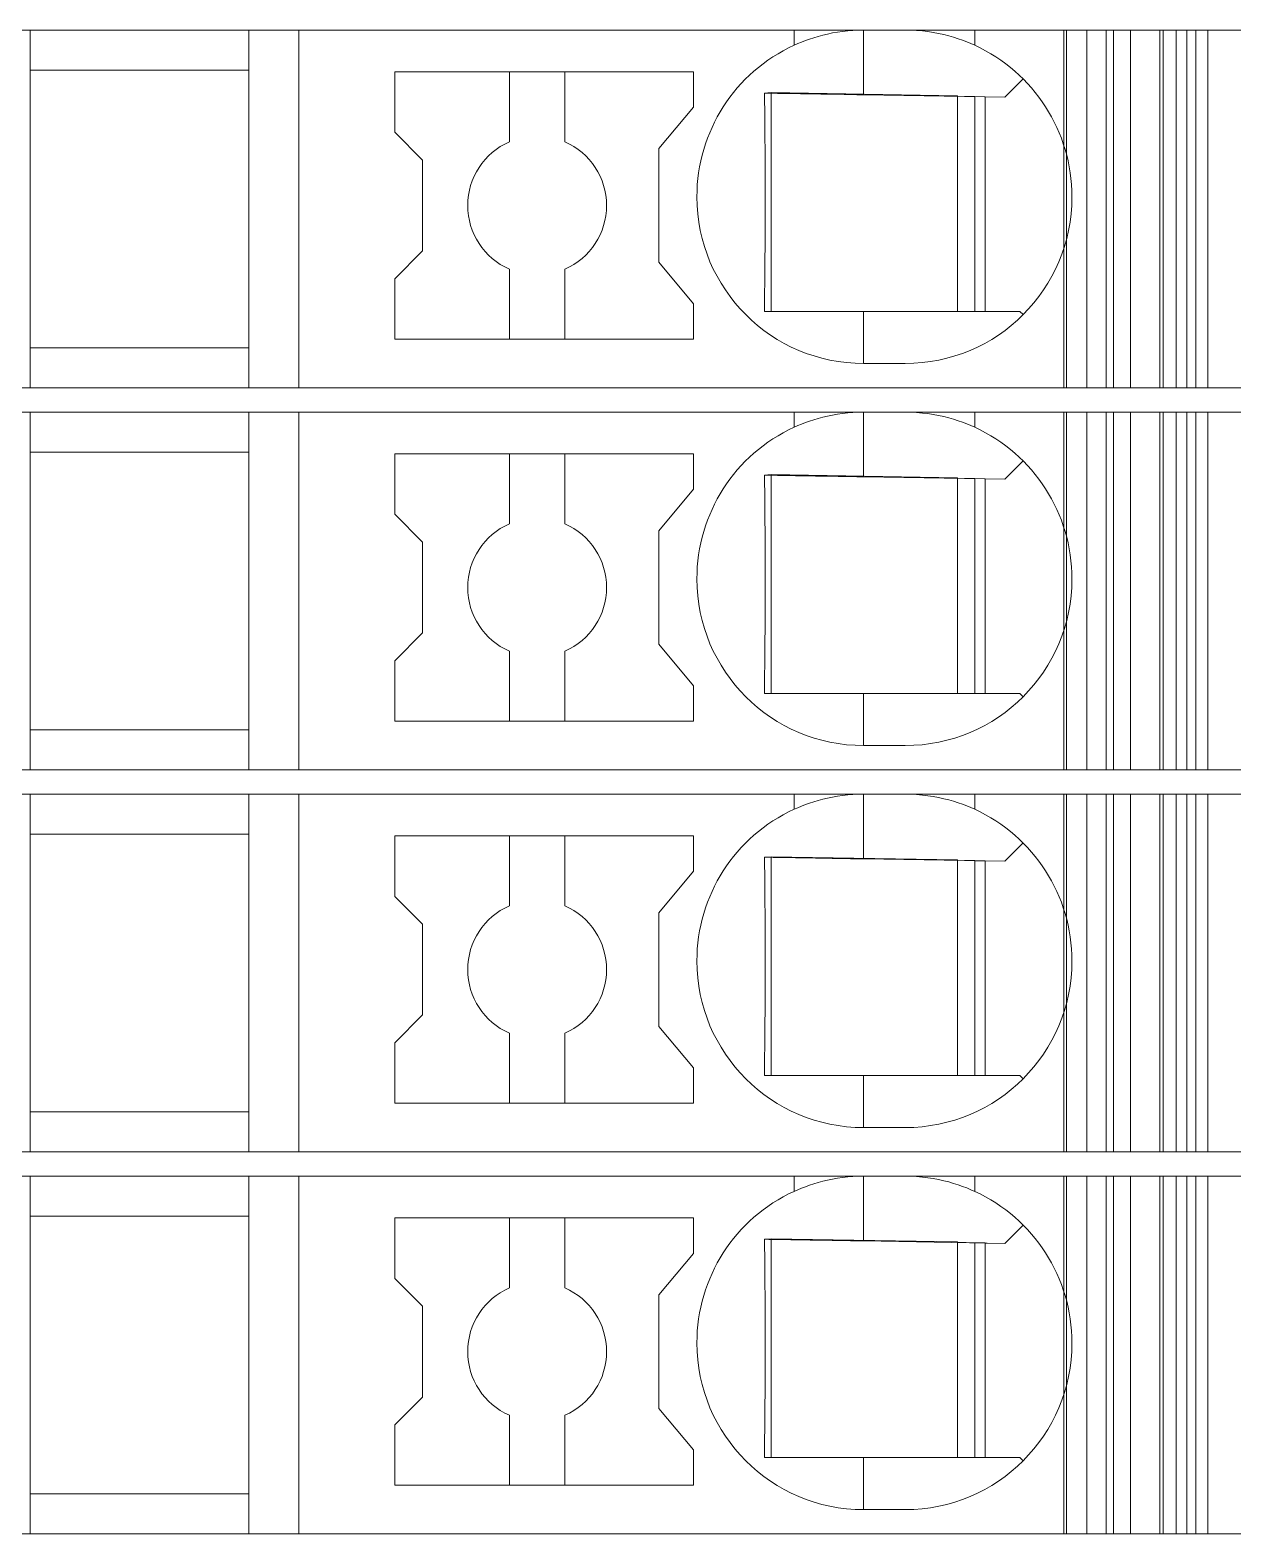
# Model space of a CAD drawing. Header units: millimetres. Extents: x 0 to 1680, y 0 to 1188.
# Drawn here: x 910.05 to 927.37, y 389.85 to 411.5 of the extents above; entities that cross this region are included whole.
import ezdxf
from ezdxf.enums import TextEntityAlignment as Align

# ---------------------------------------------------------------- set-up
doc = ezdxf.new("R2010")
doc.units = ezdxf.units.MM
for name, color, linetype, lineweight in [('EPLAN309', 5, 'Continuous', 5), ('EPLAN493', 5, 'Continuous', 5), ('MAIN-1', 7, 'Continuous', 5), ('MAIN-2', 7, 'Continuous', 5)]:
    doc.layers.add(name, color=color, linetype=linetype, lineweight=lineweight)
doc.styles.add('Tahoma', font='')
doc.styles.get('Tahoma').set_extended_font_data('Tahoma')

# ---------------------------------------------------------------- blocks, each defined once
blk = doc.blocks.new('EPLSYM_LibrarySPECIAL_Symbol12_Variant0_Placement8')
at = {"layer": 'EPLAN309', "lineweight": 13, "ltscale": 16}
blk.add_lwpolyline([(0, -5.15), (68.15, -5.15), (68.15, 0), (0, 0)], close=True, dxfattribs=at)
at = {"layer": 'EPLAN493', "color": 5, "style": 'Tahoma'}
blk.add_attdef('17_20450', text='', height=2.3478, dxfattribs=at).set_placement((0, -21.83478), align=Align.MIDDLE_RIGHT)
blk = doc.blocks.new('EPLSYM_LibrarySPECIAL_Symbol12_Variant0_Placement8_1')
at = {"layer": 'EPLAN309', "lineweight": 13, "ltscale": 16}
blk.add_lwpolyline([(0, -5.15), (68.15, -5.15), (68.15, 0), (0, 0)], close=True, dxfattribs=at)
at = {"layer": 'EPLAN493', "color": 5, "style": 'Tahoma'}
blk.add_attdef('17_20450', text='', height=2.3478, dxfattribs=at).set_placement((0, -21.83478), align=Align.MIDDLE_RIGHT)
blk = doc.blocks.new('EPLSYM_LibrarySPECIAL_Symbol12_Variant0_Placement8_2')
at = {"layer": 'EPLAN309', "lineweight": 13, "ltscale": 16}
blk.add_lwpolyline([(0, -5.15), (68.15, -5.15), (68.15, 0), (0, 0)], close=True, dxfattribs=at)
at = {"layer": 'EPLAN493', "color": 5, "style": 'Tahoma'}
blk.add_attdef('17_20450', text='', height=2.3478, dxfattribs=at).set_placement((0, -21.83478), align=Align.MIDDLE_RIGHT)
blk = doc.blocks.new('EPLSYM_LibrarySPECIAL_Symbol12_Variant0_Placement8_30')
at = {"layer": 'EPLAN309', "lineweight": 13, "ltscale": 16}
blk.add_lwpolyline([(0, -5.15), (68.15, -5.15), (68.15, 0), (0, 0)], close=True, dxfattribs=at)
at = {"layer": 'EPLAN493', "color": 5, "style": 'Tahoma'}
blk.add_attdef('17_20450', text='', height=2.3478, dxfattribs=at).set_placement((0, -21.83478), align=Align.MIDDLE_RIGHT)

msp = doc.modelspace()

# ---------------------------------------------------------------- linework, layer by layer
at = {"layer": 'MAIN-1'}
for p, q in [((910.05, 411.5), (913.2, 411.5)), ((910.05, 411.5), (910.05, 406.35)), ((913.919, 411.5), (913.2, 411.5)), ((913.2, 406.35), (913.2, 411.5)), ((921.05, 411.5), (913.919, 411.5)), ((913.919, 411.5), (913.919, 406.35)), ((921.05, 411.5), (922.05, 411.5)), ((921.05, 411.282), (921.05, 411.5)), ((921.272, 411.37), (921.213, 411.349)), ((921.333, 411.39), (921.272, 411.37)), ((921.397, 411.409), (921.333, 411.39)), ((921.463, 411.427), (921.397, 411.409)), ((921.531, 411.443), (921.463, 411.427)), ((921.601, 411.458), (921.531, 411.443)), ((921.673, 411.47), (921.601, 411.458)), ((921.746, 411.481), (921.673, 411.47)), ((921.821, 411.489), (921.746, 411.481)), ((921.897, 411.495), (921.821, 411.489)), ((921.973, 411.499), (921.897, 411.495)), ((922.05, 411.5), (921.973, 411.499)), ((922.05, 410.568), (922.05, 411.5)), ((922.05, 411.5), (922.65, 411.5)), ((922.65, 411.5), (922.732, 411.499)), ((923.65, 411.5), (922.65, 411.5)), ((922.732, 411.499), (922.814, 411.494)), ((922.814, 411.494), (922.896, 411.487)), ((922.896, 411.487), (922.975, 411.478)), ((922.975, 411.478), (923.053, 411.466)), ((923.053, 411.466), (923.13, 411.452)), ((923.13, 411.452), (923.204, 411.435)), ((923.204, 411.435), (923.275, 411.417)), ((923.275, 411.417), (923.345, 411.397)), ((923.345, 411.397), (923.411, 411.376)), ((923.411, 411.376), (923.475, 411.354)), ((923.475, 411.354), (923.536, 411.331)), ((923.65, 411.5), (926.704, 411.5)), ((923.65, 411.282), (923.65, 411.5)), ((926.832, 411.5), (926.704, 411.5)), ((926.704, 406.35), (926.704, 411.5)), ((926.832, 411.5), (927.367, 411.5)), ((926.832, 406.35), (926.832, 411.5)), ((921.102, 411.305), (921.05, 411.282)), ((921.156, 411.327), (921.102, 411.305)), ((921.213, 411.349), (921.156, 411.327)), ((923.536, 411.331), (923.594, 411.306)), ((923.594, 411.306), (923.65, 411.282)), ((910.05, 410.925), (913.2, 410.925)), ((915.3, 410.9), (915.3, 410.029)), ((915.3, 410.9), (919.6, 410.9)), ((916.95, 410.9), (916.95, 409.892)), ((917.75, 409.892), (917.75, 410.9)), ((919.6, 410.389), (919.6, 410.9)), ((924.083, 410.533), (924.347, 410.797)), ((920.624, 410.592), (920.625, 410.522)), ((920.685, 410.591), (920.624, 410.592)), ((920.625, 410.522), (920.625, 410.45)), ((920.746, 410.59), (920.685, 410.591)), ((920.721, 410.591), (920.721, 407.45)), ((920.809, 410.589), (920.746, 410.59)), ((920.873, 410.588), (920.809, 410.589)), ((920.937, 410.587), (920.873, 410.588)), ((921.003, 410.586), (920.937, 410.587)), ((921.071, 410.585), (921.003, 410.586)), ((921.14, 410.584), (921.071, 410.585)), ((921.21, 410.582), (921.14, 410.584)), ((921.283, 410.581), (921.21, 410.582)), ((921.358, 410.58), (921.283, 410.581)), ((921.435, 410.579), (921.358, 410.58)), ((921.514, 410.577), (921.435, 410.579)), ((921.597, 410.576), (921.514, 410.577)), ((921.682, 410.575), (921.597, 410.576)), ((921.771, 410.573), (921.682, 410.575)), ((921.862, 410.571), (921.771, 410.573)), ((921.955, 410.57), (921.862, 410.571)), ((922.05, 410.568), (921.955, 410.57)), ((922.05, 410.568), (924.083, 410.533)), ((923.4, 410.545), (923.4, 407.45)), ((923.65, 407.45), (923.65, 410.54)), ((923.8, 410.538), (923.8, 407.45)), ((919.1, 409.793), (919.6, 410.389)), ((920.625, 410.45), (920.626, 410.377)), ((920.626, 410.377), (920.627, 410.303)), ((920.627, 410.303), (920.628, 410.227)), ((920.628, 410.227), (920.628, 410.149)), ((920.628, 410.149), (920.629, 410.07)), ((920.629, 410.07), (920.63, 409.988)), ((915.7, 409.629), (915.3, 410.029)), ((920.63, 409.988), (920.63, 409.904)), ((920.63, 409.904), (920.631, 409.817)), ((915.7, 409.629), (915.7, 408.321)), ((919.1, 409.793), (919.1, 408.157)), ((920.631, 409.817), (920.631, 409.726)), ((920.631, 409.726), (920.632, 409.632)), ((920.632, 409.632), (920.633, 409.534)), ((920.633, 409.534), (920.633, 409.431)), ((920.633, 409.431), (920.633, 409.324)), ((920.633, 409.324), (920.633, 409.213)), ((920.633, 409.213), (920.634, 409.1)), ((920.634, 409.1), (920.633, 408.979)), ((920.633, 408.979), (920.633, 408.861)), ((920.633, 408.861), (920.633, 408.747)), ((920.633, 408.747), (920.632, 408.638)), ((920.632, 408.638), (920.632, 408.534)), ((915.7, 408.321), (915.3, 407.921)), ((920.631, 408.339), (920.63, 408.248)), ((920.632, 408.534), (920.631, 408.434)), ((920.631, 408.434), (920.631, 408.339)), ((919.1, 408.157), (919.6, 407.561)), ((920.629, 408.159), (920.628, 408.073)), ((920.63, 408.248), (920.629, 408.159)), ((915.3, 407.921), (915.3, 407.05)), ((916.95, 408.058), (916.95, 407.05)), ((917.75, 408.058), (917.75, 407.05)), ((920.627, 407.908), (920.626, 407.829)), ((920.628, 407.99), (920.627, 407.908)), ((920.628, 408.073), (920.628, 407.99)), ((920.625, 407.75), (920.624, 407.674)), ((920.624, 407.674), (920.624, 407.598)), ((920.626, 407.829), (920.625, 407.75)), ((919.6, 407.05), (919.6, 407.561)), ((920.623, 407.524), (920.622, 407.45)), ((920.624, 407.598), (920.623, 407.524)), ((920.622, 407.45), (920.683, 407.45)), ((920.683, 407.45), (920.746, 407.45)), ((920.746, 407.45), (920.809, 407.45)), ((920.809, 407.45), (920.873, 407.45)), ((920.873, 407.45), (920.939, 407.45)), ((920.939, 407.45), (921.005, 407.45)), ((921.005, 407.45), (921.074, 407.45)), ((921.074, 407.45), (921.144, 407.45)), ((921.144, 407.45), (921.215, 407.45)), ((921.215, 407.45), (921.289, 407.45)), ((921.289, 407.45), (921.364, 407.45)), ((921.364, 407.45), (921.442, 407.45)), ((921.442, 407.45), (921.522, 407.45)), ((921.522, 407.45), (921.605, 407.45)), ((921.605, 407.45), (921.69, 407.45)), ((921.69, 407.45), (921.778, 407.45)), ((921.778, 407.45), (921.867, 407.45)), ((921.867, 407.45), (921.958, 407.45)), ((921.958, 407.45), (922.05, 407.45)), ((922.05, 407.45), (924.3, 407.45)), ((922.05, 407.45), (922.05, 406.7)), ((924.347, 407.403), (924.3, 407.45)), ((919.6, 407.05), (915.3, 407.05)), ((910.05, 406.925), (913.2, 406.925)), ((922.65, 406.7), (922.05, 406.7)), ((910.05, 406.35), (913.2, 406.35)), ((913.919, 406.35), (913.2, 406.35)), ((913.919, 406.35), (926.704, 406.35)), ((925.544, 406.35), (925.544, 406.35)), ((925.65, 406.35), (925.65, 406.35)), ((926.832, 406.35), (926.704, 406.35)), ((926.832, 406.35), (927.367, 406.35)), ((910.05, 406), (913.2, 406)), ((910.05, 406), (910.05, 400.85)), ((913.919, 406), (913.2, 406)), ((913.2, 400.85), (913.2, 406)), ((921.05, 406), (913.919, 406)), ((913.919, 406), (913.919, 400.85)), ((921.05, 406), (922.05, 406)), ((921.05, 405.782), (921.05, 406)), ((921.531, 405.943), (921.463, 405.927)), ((921.601, 405.958), (921.531, 405.943)), ((921.673, 405.97), (921.601, 405.958)), ((921.746, 405.981), (921.673, 405.97)), ((921.821, 405.989), (921.746, 405.981)), ((921.897, 405.995), (921.821, 405.989)), ((921.973, 405.999), (921.897, 405.995)), ((922.05, 406), (921.973, 405.999)), ((922.05, 405.068), (922.05, 406)), ((922.05, 406), (922.65, 406)), ((922.65, 406), (922.732, 405.999)), ((923.65, 406), (922.65, 406)), ((922.732, 405.999), (922.814, 405.994)), ((922.814, 405.994), (922.896, 405.987)), ((922.896, 405.987), (922.975, 405.978)), ((922.975, 405.978), (923.053, 405.966)), ((923.053, 405.966), (923.13, 405.952)), ((923.13, 405.952), (923.204, 405.935)), ((923.65, 406), (926.704, 406)), ((923.65, 405.782), (923.65, 406)), ((926.832, 406), (926.704, 406)), ((926.704, 400.85), (926.704, 406)), ((926.832, 406), (927.367, 406)), ((926.832, 400.85), (926.832, 406)), ((921.102, 405.805), (921.05, 405.782)), ((921.156, 405.827), (921.102, 405.805)), ((921.213, 405.849), (921.156, 405.827)), ((921.272, 405.87), (921.213, 405.849)), ((921.333, 405.89), (921.272, 405.87)), ((921.397, 405.909), (921.333, 405.89)), ((921.463, 405.927), (921.397, 405.909)), ((923.204, 405.935), (923.275, 405.917)), ((923.275, 405.917), (923.345, 405.897)), ((923.345, 405.897), (923.411, 405.876)), ((923.411, 405.876), (923.475, 405.854)), ((923.475, 405.854), (923.536, 405.831)), ((923.536, 405.831), (923.594, 405.806)), ((923.594, 405.806), (923.65, 405.782)), ((910.05, 405.425), (913.2, 405.425)), ((915.3, 405.4), (915.3, 404.529)), ((915.3, 405.4), (919.6, 405.4)), ((916.95, 405.4), (916.95, 404.392)), ((917.75, 404.392), (917.75, 405.4)), ((919.6, 404.889), (919.6, 405.4)), ((924.083, 405.033), (924.347, 405.297)), ((920.624, 405.092), (920.625, 405.022)), ((920.685, 405.091), (920.624, 405.092)), ((920.746, 405.09), (920.685, 405.091)), ((920.721, 405.091), (920.721, 401.95)), ((920.809, 405.089), (920.746, 405.09)), ((920.873, 405.088), (920.809, 405.089)), ((920.937, 405.087), (920.873, 405.088)), ((921.003, 405.086), (920.937, 405.087)), ((921.071, 405.085), (921.003, 405.086)), ((921.14, 405.084), (921.071, 405.085)), ((921.21, 405.082), (921.14, 405.084)), ((921.283, 405.081), (921.21, 405.082)), ((921.358, 405.08), (921.283, 405.081)), ((921.435, 405.079), (921.358, 405.08)), ((921.514, 405.077), (921.435, 405.079)), ((921.597, 405.076), (921.514, 405.077)), ((921.682, 405.075), (921.597, 405.076)), ((921.771, 405.073), (921.682, 405.075)), ((921.862, 405.071), (921.771, 405.073)), ((919.1, 404.293), (919.6, 404.889)), ((920.625, 405.022), (920.625, 404.95)), ((920.625, 404.95), (920.626, 404.877)), ((920.626, 404.877), (920.627, 404.803)), ((921.955, 405.07), (921.862, 405.071)), ((922.05, 405.068), (921.955, 405.07)), ((922.05, 405.068), (924.083, 405.033)), ((923.4, 405.045), (923.4, 401.95)), ((923.65, 401.95), (923.65, 405.04)), ((923.8, 405.038), (923.8, 401.95)), ((920.627, 404.803), (920.628, 404.727)), ((920.628, 404.727), (920.628, 404.649)), ((920.628, 404.649), (920.629, 404.57)), ((915.7, 404.129), (915.3, 404.529)), ((920.629, 404.57), (920.63, 404.488)), ((920.63, 404.488), (920.63, 404.404)), ((919.1, 404.293), (919.1, 402.657)), ((920.63, 404.404), (920.631, 404.317)), ((920.631, 404.317), (920.631, 404.226)), ((920.631, 404.226), (920.632, 404.132)), ((915.7, 404.129), (915.7, 402.821)), ((920.632, 404.132), (920.633, 404.034)), ((920.633, 404.034), (920.633, 403.931)), ((920.633, 403.931), (920.633, 403.824)), ((920.633, 403.824), (920.633, 403.713)), ((920.633, 403.713), (920.634, 403.6)), ((920.634, 403.6), (920.633, 403.479)), ((920.633, 403.479), (920.633, 403.361)), ((920.633, 403.361), (920.633, 403.247)), ((920.633, 403.247), (920.632, 403.138)), ((920.632, 403.138), (920.632, 403.034)), ((920.632, 403.034), (920.631, 402.934)), ((920.631, 402.934), (920.631, 402.839)), ((915.7, 402.821), (915.3, 402.421)), ((920.63, 402.748), (920.629, 402.659)), ((920.631, 402.839), (920.63, 402.748)), ((916.95, 402.558), (916.95, 401.55)), ((917.75, 402.558), (917.75, 401.55)), ((919.1, 402.657), (919.6, 402.061)), ((920.628, 402.49), (920.627, 402.408)), ((920.629, 402.659), (920.628, 402.573)), ((920.628, 402.573), (920.628, 402.49)), ((915.3, 402.421), (915.3, 401.55)), ((920.626, 402.329), (920.625, 402.25)), ((920.627, 402.408), (920.626, 402.329)), ((919.6, 401.55), (919.6, 402.061)), ((920.624, 402.098), (920.623, 402.024)), ((920.625, 402.25), (920.624, 402.174)), ((920.624, 402.174), (920.624, 402.098)), ((920.623, 402.024), (920.622, 401.95)), ((920.622, 401.95), (920.683, 401.95)), ((920.683, 401.95), (920.746, 401.95)), ((920.746, 401.95), (920.809, 401.95)), ((920.809, 401.95), (920.873, 401.95)), ((920.873, 401.95), (920.939, 401.95)), ((920.939, 401.95), (921.005, 401.95)), ((921.005, 401.95), (921.074, 401.95)), ((921.074, 401.95), (921.144, 401.95)), ((921.144, 401.95), (921.215, 401.95)), ((921.215, 401.95), (921.289, 401.95)), ((921.289, 401.95), (921.364, 401.95)), ((921.364, 401.95), (921.442, 401.95)), ((921.442, 401.95), (921.522, 401.95)), ((921.522, 401.95), (921.605, 401.95)), ((921.605, 401.95), (921.69, 401.95)), ((921.69, 401.95), (921.778, 401.95)), ((921.778, 401.95), (921.867, 401.95)), ((921.867, 401.95), (921.958, 401.95)), ((921.958, 401.95), (922.05, 401.95)), ((922.05, 401.95), (924.3, 401.95)), ((922.05, 401.95), (922.05, 401.2)), ((924.347, 401.903), (924.3, 401.95)), ((910.05, 401.425), (913.2, 401.425)), ((919.6, 401.55), (915.3, 401.55)), ((922.65, 401.2), (922.05, 401.2)), ((910.05, 400.85), (913.2, 400.85)), ((913.919, 400.85), (913.2, 400.85)), ((913.919, 400.85), (926.704, 400.85)), ((925.544, 400.85), (925.544, 400.85)), ((925.65, 400.85), (925.65, 400.85)), ((926.832, 400.85), (926.704, 400.85)), ((926.832, 400.85), (927.367, 400.85)), ((910.05, 400.5), (913.2, 400.5)), ((910.05, 400.5), (910.05, 395.35)), ((913.919, 400.5), (913.2, 400.5)), ((913.2, 395.35), (913.2, 400.5)), ((921.05, 400.5), (913.919, 400.5)), ((913.919, 400.5), (913.919, 395.35)), ((921.05, 400.5), (922.05, 400.5)), ((921.05, 400.282), (921.05, 400.5)), ((921.156, 400.327), (921.102, 400.305)), ((921.213, 400.349), (921.156, 400.327)), ((921.272, 400.37), (921.213, 400.349)), ((921.333, 400.39), (921.272, 400.37)), ((921.397, 400.409), (921.333, 400.39)), ((921.463, 400.427), (921.397, 400.409)), ((921.531, 400.443), (921.463, 400.427)), ((921.601, 400.458), (921.531, 400.443)), ((921.673, 400.47), (921.601, 400.458)), ((921.746, 400.481), (921.673, 400.47)), ((921.821, 400.489), (921.746, 400.481)), ((921.897, 400.495), (921.821, 400.489)), ((921.973, 400.499), (921.897, 400.495)), ((922.05, 400.5), (921.973, 400.499)), ((922.05, 399.568), (922.05, 400.5)), ((922.05, 400.5), (922.65, 400.5)), ((922.65, 400.5), (922.732, 400.499)), ((923.65, 400.5), (922.65, 400.5)), ((922.732, 400.499), (922.814, 400.494)), ((922.814, 400.494), (922.896, 400.487)), ((922.896, 400.487), (922.975, 400.478)), ((922.975, 400.478), (923.053, 400.466)), ((923.053, 400.466), (923.13, 400.452)), ((923.13, 400.452), (923.204, 400.435)), ((923.204, 400.435), (923.275, 400.417)), ((923.275, 400.417), (923.345, 400.397)), ((923.345, 400.397), (923.411, 400.376)), ((923.411, 400.376), (923.475, 400.354)), ((923.475, 400.354), (923.536, 400.331)), ((923.536, 400.331), (923.594, 400.306)), ((923.65, 400.5), (926.704, 400.5)), ((923.65, 400.282), (923.65, 400.5)), ((926.832, 400.5), (926.704, 400.5)), ((926.704, 395.35), (926.704, 400.5)), ((926.832, 400.5), (927.367, 400.5)), ((926.832, 395.35), (926.832, 400.5)), ((921.102, 400.305), (921.05, 400.282)), ((923.594, 400.306), (923.65, 400.282)), ((910.05, 399.925), (913.2, 399.925)), ((915.3, 399.9), (915.3, 399.029)), ((915.3, 399.9), (919.6, 399.9)), ((916.95, 399.9), (916.95, 398.892)), ((917.75, 398.892), (917.75, 399.9)), ((919.6, 399.389), (919.6, 399.9)), ((924.083, 399.533), (924.347, 399.797)), ((920.624, 399.592), (920.625, 399.522)), ((920.685, 399.591), (920.624, 399.592)), ((920.625, 399.522), (920.625, 399.45)), ((920.625, 399.45), (920.626, 399.377)), ((920.746, 399.59), (920.685, 399.591)), ((920.721, 399.591), (920.721, 396.45)), ((920.809, 399.589), (920.746, 399.59)), ((920.873, 399.588), (920.809, 399.589)), ((920.937, 399.587), (920.873, 399.588)), ((921.003, 399.586), (920.937, 399.587)), ((921.071, 399.585), (921.003, 399.586)), ((921.14, 399.584), (921.071, 399.585)), ((921.21, 399.582), (921.14, 399.584)), ((921.283, 399.581), (921.21, 399.582)), ((921.358, 399.58), (921.283, 399.581)), ((921.435, 399.579), (921.358, 399.58)), ((921.514, 399.577), (921.435, 399.579)), ((921.597, 399.576), (921.514, 399.577)), ((921.682, 399.575), (921.597, 399.576)), ((921.771, 399.573), (921.682, 399.575)), ((921.862, 399.571), (921.771, 399.573)), ((921.955, 399.57), (921.862, 399.571)), ((922.05, 399.568), (921.955, 399.57)), ((922.05, 399.568), (924.083, 399.533)), ((923.4, 399.545), (923.4, 396.45)), ((923.65, 396.45), (923.65, 399.54)), ((923.8, 399.538), (923.8, 396.45)), ((919.1, 398.793), (919.6, 399.389)), ((920.626, 399.377), (920.627, 399.303)), ((920.627, 399.303), (920.628, 399.227)), ((920.628, 399.227), (920.628, 399.149)), ((915.7, 398.629), (915.3, 399.029)), ((920.628, 399.149), (920.629, 399.07)), ((920.629, 399.07), (920.63, 398.988)), ((919.1, 398.793), (919.1, 397.157)), ((920.63, 398.988), (920.63, 398.904)), ((920.63, 398.904), (920.631, 398.817)), ((920.631, 398.817), (920.631, 398.726)), ((915.7, 398.629), (915.7, 397.321)), ((920.631, 398.726), (920.632, 398.632)), ((920.632, 398.632), (920.633, 398.534)), ((920.633, 398.534), (920.633, 398.431)), ((920.633, 398.431), (920.633, 398.324)), ((920.633, 398.324), (920.633, 398.213)), ((920.633, 398.213), (920.634, 398.1)), ((920.634, 398.1), (920.633, 397.979)), ((920.633, 397.979), (920.633, 397.861)), ((920.633, 397.747), (920.632, 397.638)), ((920.633, 397.861), (920.633, 397.747)), ((920.632, 397.534), (920.631, 397.434)), ((920.632, 397.638), (920.632, 397.534)), ((915.7, 397.321), (915.3, 396.921)), ((920.631, 397.339), (920.63, 397.248)), ((920.631, 397.434), (920.631, 397.339)), ((919.1, 397.157), (919.6, 396.561)), ((920.629, 397.159), (920.628, 397.073)), ((920.628, 397.073), (920.628, 396.99)), ((920.63, 397.248), (920.629, 397.159)), ((915.3, 396.921), (915.3, 396.05)), ((916.95, 397.058), (916.95, 396.05)), ((917.75, 397.058), (917.75, 396.05)), ((920.627, 396.908), (920.626, 396.829)), ((920.628, 396.99), (920.627, 396.908)), ((920.625, 396.75), (920.624, 396.674)), ((920.624, 396.674), (920.624, 396.598)), ((920.626, 396.829), (920.625, 396.75)), ((919.6, 396.05), (919.6, 396.561)), ((920.623, 396.524), (920.622, 396.45)), ((920.622, 396.45), (920.683, 396.45)), ((920.624, 396.598), (920.623, 396.524)), ((920.683, 396.45), (920.746, 396.45)), ((920.746, 396.45), (920.809, 396.45)), ((920.809, 396.45), (920.873, 396.45)), ((920.873, 396.45), (920.939, 396.45)), ((920.939, 396.45), (921.005, 396.45)), ((921.005, 396.45), (921.074, 396.45)), ((921.074, 396.45), (921.144, 396.45)), ((921.144, 396.45), (921.215, 396.45)), ((921.215, 396.45), (921.289, 396.45)), ((921.289, 396.45), (921.364, 396.45)), ((921.364, 396.45), (921.442, 396.45)), ((921.442, 396.45), (921.522, 396.45)), ((921.522, 396.45), (921.605, 396.45)), ((921.605, 396.45), (921.69, 396.45)), ((921.69, 396.45), (921.778, 396.45)), ((921.778, 396.45), (921.867, 396.45)), ((921.867, 396.45), (921.958, 396.45)), ((921.958, 396.45), (922.05, 396.45)), ((922.05, 396.45), (924.3, 396.45)), ((922.05, 396.45), (922.05, 395.7)), ((924.347, 396.403), (924.3, 396.45)), ((919.6, 396.05), (915.3, 396.05)), ((910.05, 395.925), (913.2, 395.925)), ((922.65, 395.7), (922.05, 395.7)), ((910.05, 395.35), (913.2, 395.35)), ((913.919, 395.35), (913.2, 395.35)), ((913.919, 395.35), (926.704, 395.35)), ((925.544, 395.35), (925.544, 395.35)), ((925.65, 395.35), (925.65, 395.35)), ((926.832, 395.35), (926.704, 395.35)), ((926.832, 395.35), (927.367, 395.35)), ((910.05, 395), (913.2, 395)), ((910.05, 395), (910.05, 389.85)), ((913.919, 395), (913.2, 395)), ((913.2, 389.85), (913.2, 395)), ((921.05, 395), (913.919, 395)), ((913.919, 395), (913.919, 389.85)), ((921.05, 395), (922.05, 395)), ((921.05, 394.782), (921.05, 395)), ((921.397, 394.909), (921.333, 394.89)), ((921.463, 394.927), (921.397, 394.909)), ((921.531, 394.943), (921.463, 394.927)), ((921.601, 394.958), (921.531, 394.943)), ((921.673, 394.97), (921.601, 394.958)), ((921.746, 394.981), (921.673, 394.97)), ((921.821, 394.989), (921.746, 394.981)), ((921.897, 394.995), (921.821, 394.989)), ((921.973, 394.999), (921.897, 394.995)), ((922.05, 395), (921.973, 394.999)), ((922.05, 394.068), (922.05, 395)), ((922.05, 395), (922.65, 395)), ((922.65, 395), (922.732, 394.999)), ((923.65, 395), (922.65, 395)), ((922.732, 394.999), (922.814, 394.994)), ((922.814, 394.994), (922.896, 394.987)), ((922.896, 394.987), (922.975, 394.978)), ((922.975, 394.978), (923.053, 394.966)), ((923.053, 394.966), (923.13, 394.952)), ((923.13, 394.952), (923.204, 394.935)), ((923.204, 394.935), (923.275, 394.917)), ((923.275, 394.917), (923.345, 394.897)), ((923.345, 394.897), (923.411, 394.876)), ((923.65, 395), (926.704, 395)), ((923.65, 394.782), (923.65, 395)), ((926.832, 395), (926.704, 395)), ((926.704, 389.85), (926.704, 395)), ((926.832, 395), (927.367, 395)), ((926.832, 389.85), (926.832, 395)), ((921.102, 394.805), (921.05, 394.782)), ((921.156, 394.827), (921.102, 394.805)), ((921.213, 394.849), (921.156, 394.827)), ((921.272, 394.87), (921.213, 394.849)), ((921.333, 394.89), (921.272, 394.87)), ((923.411, 394.876), (923.475, 394.854)), ((923.475, 394.854), (923.536, 394.831)), ((923.536, 394.831), (923.594, 394.806)), ((923.594, 394.806), (923.65, 394.782)), ((910.05, 394.425), (913.2, 394.425)), ((915.3, 394.4), (915.3, 393.529)), ((915.3, 394.4), (919.6, 394.4)), ((916.95, 394.4), (916.95, 393.392)), ((917.75, 393.392), (917.75, 394.4)), ((919.6, 393.889), (919.6, 394.4)), ((924.083, 394.033), (924.347, 394.297)), ((920.624, 394.092), (920.625, 394.022)), ((920.685, 394.091), (920.624, 394.092)), ((920.746, 394.09), (920.685, 394.091)), ((920.721, 394.091), (920.721, 390.95)), ((920.809, 394.089), (920.746, 394.09)), ((920.873, 394.088), (920.809, 394.089)), ((920.937, 394.087), (920.873, 394.088)), ((921.003, 394.086), (920.937, 394.087)), ((921.071, 394.085), (921.003, 394.086)), ((921.14, 394.084), (921.071, 394.085)), ((921.21, 394.082), (921.14, 394.084)), ((921.283, 394.081), (921.21, 394.082)), ((921.358, 394.08), (921.283, 394.081)), ((921.435, 394.079), (921.358, 394.08)), ((921.514, 394.077), (921.435, 394.079)), ((921.597, 394.076), (921.514, 394.077)), ((921.682, 394.075), (921.597, 394.076)), ((921.771, 394.073), (921.682, 394.075)), ((921.862, 394.071), (921.771, 394.073)), ((921.955, 394.07), (921.862, 394.071)), ((922.05, 394.068), (921.955, 394.07)), ((922.05, 394.068), (924.083, 394.033)), ((923.4, 394.045), (923.4, 390.95)), ((923.65, 390.95), (923.65, 394.04)), ((923.8, 394.038), (923.8, 390.95)), ((919.1, 393.293), (919.6, 393.889)), ((920.625, 394.022), (920.625, 393.95)), ((920.625, 393.95), (920.626, 393.877)), ((920.626, 393.877), (920.627, 393.803)), ((920.627, 393.803), (920.628, 393.727)), ((920.628, 393.727), (920.628, 393.649)), ((920.628, 393.649), (920.629, 393.57)), ((915.7, 393.129), (915.3, 393.529)), ((920.629, 393.57), (920.63, 393.488)), ((920.63, 393.488), (920.63, 393.404)), ((920.63, 393.404), (920.631, 393.317)), ((919.1, 393.293), (919.1, 391.657)), ((920.631, 393.317), (920.631, 393.226)), ((920.631, 393.226), (920.632, 393.132)), ((915.7, 393.129), (915.7, 391.821)), ((920.632, 393.132), (920.633, 393.034)), ((920.633, 393.034), (920.633, 392.931)), ((920.633, 392.931), (920.633, 392.824)), ((920.633, 392.824), (920.633, 392.713)), ((920.633, 392.713), (920.634, 392.6)), ((920.634, 392.6), (920.633, 392.479)), ((920.633, 392.479), (920.633, 392.361)), ((920.633, 392.361), (920.633, 392.247)), ((920.633, 392.247), (920.632, 392.138)), ((920.632, 392.138), (920.632, 392.034)), ((920.632, 392.034), (920.631, 391.934)), ((920.631, 391.934), (920.631, 391.839)), ((915.7, 391.821), (915.3, 391.421)), ((919.1, 391.657), (919.6, 391.061)), ((920.629, 391.659), (920.628, 391.573)), ((920.63, 391.748), (920.629, 391.659)), ((920.631, 391.839), (920.63, 391.748)), ((916.95, 391.558), (916.95, 390.55)), ((917.75, 391.558), (917.75, 390.55)), ((920.628, 391.49), (920.627, 391.408)), ((920.628, 391.573), (920.628, 391.49)), ((915.3, 391.421), (915.3, 390.55)), ((920.625, 391.25), (920.624, 391.174)), ((920.626, 391.329), (920.625, 391.25)), ((920.627, 391.408), (920.626, 391.329)), ((919.6, 390.55), (919.6, 391.061)), ((920.623, 391.024), (920.622, 390.95)), ((920.624, 391.098), (920.623, 391.024)), ((920.624, 391.174), (920.624, 391.098)), ((920.622, 390.95), (920.683, 390.95)), ((920.683, 390.95), (920.746, 390.95)), ((920.746, 390.95), (920.809, 390.95)), ((920.809, 390.95), (920.873, 390.95)), ((920.873, 390.95), (920.939, 390.95)), ((920.939, 390.95), (921.005, 390.95)), ((921.005, 390.95), (921.074, 390.95)), ((921.074, 390.95), (921.144, 390.95)), ((921.144, 390.95), (921.215, 390.95)), ((921.215, 390.95), (921.289, 390.95)), ((921.289, 390.95), (921.364, 390.95)), ((921.364, 390.95), (921.442, 390.95)), ((921.442, 390.95), (921.522, 390.95)), ((921.522, 390.95), (921.605, 390.95)), ((921.605, 390.95), (921.69, 390.95)), ((921.69, 390.95), (921.778, 390.95)), ((921.778, 390.95), (921.867, 390.95)), ((921.867, 390.95), (921.958, 390.95)), ((921.958, 390.95), (922.05, 390.95)), ((922.05, 390.95), (924.3, 390.95)), ((922.05, 390.95), (922.05, 390.2)), ((924.347, 390.903), (924.3, 390.95)), ((910.05, 390.425), (913.2, 390.425)), ((919.6, 390.55), (915.3, 390.55)), ((922.65, 390.2), (922.05, 390.2)), ((910.05, 389.85), (913.2, 389.85)), ((913.919, 389.85), (913.2, 389.85)), ((913.919, 389.85), (926.704, 389.85)), ((925.544, 389.85), (925.544, 389.85)), ((925.65, 389.85), (925.65, 389.85)), ((926.832, 389.85), (926.704, 389.85)), ((926.832, 389.85), (927.367, 389.85))]:
    msp.add_line(p, q, dxfattribs=at)
for centre, radius, start, end in [((922.05, 409.1), 2.4, 114.6244, 180), ((922.65, 409.1), 2.4, 0, 65.3756), ((917.35, 408.975), 1, 113.5782, 180), ((917.35, 408.975), 1, 0, 66.4218), ((917.35, 408.975), 1, 180, 246.4218), ((917.35, 408.975), 1, 293.5782, 0), ((922.05, 409.1), 2.4, 180, 270), ((922.65, 409.1), 2.4, 270, 0), ((922.05, 403.6), 2.4, 114.6244, 180), ((922.65, 403.6), 2.4, 0, 65.3756), ((917.35, 403.475), 1, 113.5782, 180), ((917.35, 403.475), 1, 0, 66.4218), ((922.05, 403.6), 2.4, 180, 270), ((922.65, 403.6), 2.4, 270, 0), ((917.35, 403.475), 1, 180, 246.4218), ((917.35, 403.475), 1, 293.5782, 0), ((922.05, 398.1), 2.4, 114.6244, 180), ((922.65, 398.1), 2.4, 0, 65.3756), ((917.35, 397.975), 1, 113.5782, 180), ((917.35, 397.975), 1, 0, 66.4218), ((917.35, 397.975), 1, 180, 246.4218), ((917.35, 397.975), 1, 293.5782, 0), ((922.05, 398.1), 2.4, 180, 270), ((922.65, 398.1), 2.4, 270, 0), ((922.05, 392.6), 2.4, 114.6244, 180), ((922.65, 392.6), 2.4, 0, 65.3756), ((917.35, 392.475), 1, 113.5782, 180), ((917.35, 392.475), 1, 0, 66.4218), ((922.05, 392.6), 2.4, 180, 270), ((922.65, 392.6), 2.4, 270, 0), ((917.35, 392.475), 1, 180, 246.4218), ((917.35, 392.475), 1, 293.5782, 0)]:
    msp.add_arc(centre, radius, start, end, dxfattribs=at)
at = {"layer": 'MAIN-2'}
for p, q in [((924.931, 406.35), (924.931, 411.5)), ((924.971, 411.5), (924.971, 406.35)), ((925.262, 411.5), (925.262, 406.35)), ((925.544, 406.35), (925.544, 411.5)), ((925.65, 406.35), (925.65, 411.5)), ((925.891, 411.5), (925.891, 406.35)), ((926.316, 411.5), (926.316, 406.35)), ((926.361, 411.5), (926.361, 406.35)), ((926.363, 406.35), (926.363, 411.5)), ((926.55, 411.5), (926.55, 406.35)), ((927.008, 406.35), (927.008, 411.5)), ((920.721, 410.6), (920.624, 410.592)), ((920.721, 410.6), (920.721, 410.591)), ((923.4, 410.553), (920.721, 410.6)), ((923.4, 410.548), (923.4, 410.553)), ((923.65, 410.543), (923.4, 410.548)), ((923.4, 410.548), (923.4, 410.545)), ((923.65, 410.543), (923.65, 410.542)), ((923.8, 410.539), (923.65, 410.542)), ((923.65, 410.54), (923.65, 410.542)), ((923.8, 410.538), (923.8, 410.539)), ((923.8, 410.538), (924.083, 410.533)), ((923.8, 410.538), (923.8, 410.538)), ((923.4, 407.45), (923.4, 407.45)), ((923.65, 407.45), (923.65, 407.45)), ((924.347, 407.403), (924.347, 407.403)), ((924.931, 400.85), (924.931, 406)), ((924.971, 406), (924.971, 400.85)), ((925.262, 406), (925.262, 400.85)), ((925.544, 400.85), (925.544, 406)), ((925.65, 400.85), (925.65, 406)), ((925.891, 406), (925.891, 400.85)), ((926.316, 406), (926.316, 400.85)), ((926.361, 406), (926.361, 400.85)), ((926.363, 400.85), (926.363, 406)), ((926.55, 406), (926.55, 400.85)), ((927.008, 400.85), (927.008, 406)), ((920.721, 405.1), (920.624, 405.092)), ((920.721, 405.1), (920.721, 405.091)), ((923.4, 405.053), (920.721, 405.1)), ((923.4, 405.048), (923.4, 405.053)), ((923.65, 405.043), (923.4, 405.048)), ((923.4, 405.048), (923.4, 405.045)), ((923.65, 405.043), (923.65, 405.042)), ((923.8, 405.039), (923.65, 405.042)), ((923.65, 405.04), (923.65, 405.042)), ((923.8, 405.038), (923.8, 405.039)), ((923.8, 405.038), (924.083, 405.033)), ((923.8, 405.038), (923.8, 405.038)), ((923.4, 401.95), (923.4, 401.95)), ((923.65, 401.95), (923.65, 401.95)), ((924.347, 401.903), (924.347, 401.903)), ((924.931, 395.35), (924.931, 400.5)), ((924.971, 400.5), (924.971, 395.35)), ((925.262, 400.5), (925.262, 395.35)), ((925.544, 395.35), (925.544, 400.5)), ((925.65, 395.35), (925.65, 400.5)), ((925.891, 400.5), (925.891, 395.35)), ((926.316, 400.5), (926.316, 395.35)), ((926.361, 400.5), (926.361, 395.35)), ((926.363, 395.35), (926.363, 400.5)), ((926.55, 400.5), (926.55, 395.35)), ((927.008, 395.35), (927.008, 400.5)), ((920.721, 399.6), (920.624, 399.592)), ((920.721, 399.6), (920.721, 399.591)), ((923.4, 399.553), (920.721, 399.6)), ((923.4, 399.548), (923.4, 399.553)), ((923.65, 399.543), (923.4, 399.548)), ((923.4, 399.548), (923.4, 399.545)), ((923.65, 399.543), (923.65, 399.542)), ((923.8, 399.539), (923.65, 399.542)), ((923.65, 399.54), (923.65, 399.542)), ((923.8, 399.538), (923.8, 399.539)), ((923.8, 399.538), (924.083, 399.533)), ((923.8, 399.538), (923.8, 399.538)), ((923.4, 396.45), (923.4, 396.45)), ((923.65, 396.45), (923.65, 396.45)), ((924.347, 396.403), (924.347, 396.403)), ((924.931, 389.85), (924.931, 395)), ((924.971, 395), (924.971, 389.85)), ((925.262, 395), (925.262, 389.85)), ((925.544, 389.85), (925.544, 395)), ((925.65, 389.85), (925.65, 395)), ((925.891, 395), (925.891, 389.85)), ((926.316, 395), (926.316, 389.85)), ((926.361, 395), (926.361, 389.85)), ((926.363, 389.85), (926.363, 395)), ((926.55, 395), (926.55, 389.85)), ((927.008, 389.85), (927.008, 395)), ((920.721, 394.1), (920.624, 394.092)), ((920.721, 394.1), (920.721, 394.091)), ((923.4, 394.053), (920.721, 394.1)), ((923.4, 394.048), (923.4, 394.053)), ((923.65, 394.043), (923.4, 394.048)), ((923.4, 394.048), (923.4, 394.045)), ((923.65, 394.043), (923.65, 394.042)), ((923.8, 394.039), (923.65, 394.042)), ((923.65, 394.04), (923.65, 394.042)), ((923.8, 394.038), (923.8, 394.039)), ((923.8, 394.038), (924.083, 394.033)), ((923.8, 394.038), (923.8, 394.038)), ((923.4, 390.95), (923.4, 390.95)), ((923.65, 390.95), (923.65, 390.95)), ((924.347, 390.903), (924.347, 390.903))]:
    msp.add_line(p, q, dxfattribs=at)

# ---------------------------------------------------------------- block references
for name, p in [('EPLSYM_LibrarySPECIAL_Symbol12_Variant0_Placement8_30', (874, 411.5)), ('EPLSYM_LibrarySPECIAL_Symbol12_Variant0_Placement8', (874, 406)), ('EPLSYM_LibrarySPECIAL_Symbol12_Variant0_Placement8_1', (874, 400.5)), ('EPLSYM_LibrarySPECIAL_Symbol12_Variant0_Placement8_2', (874, 395))]:
    msp.add_blockref(name, p)

doc.saveas('drawing.dxf')
